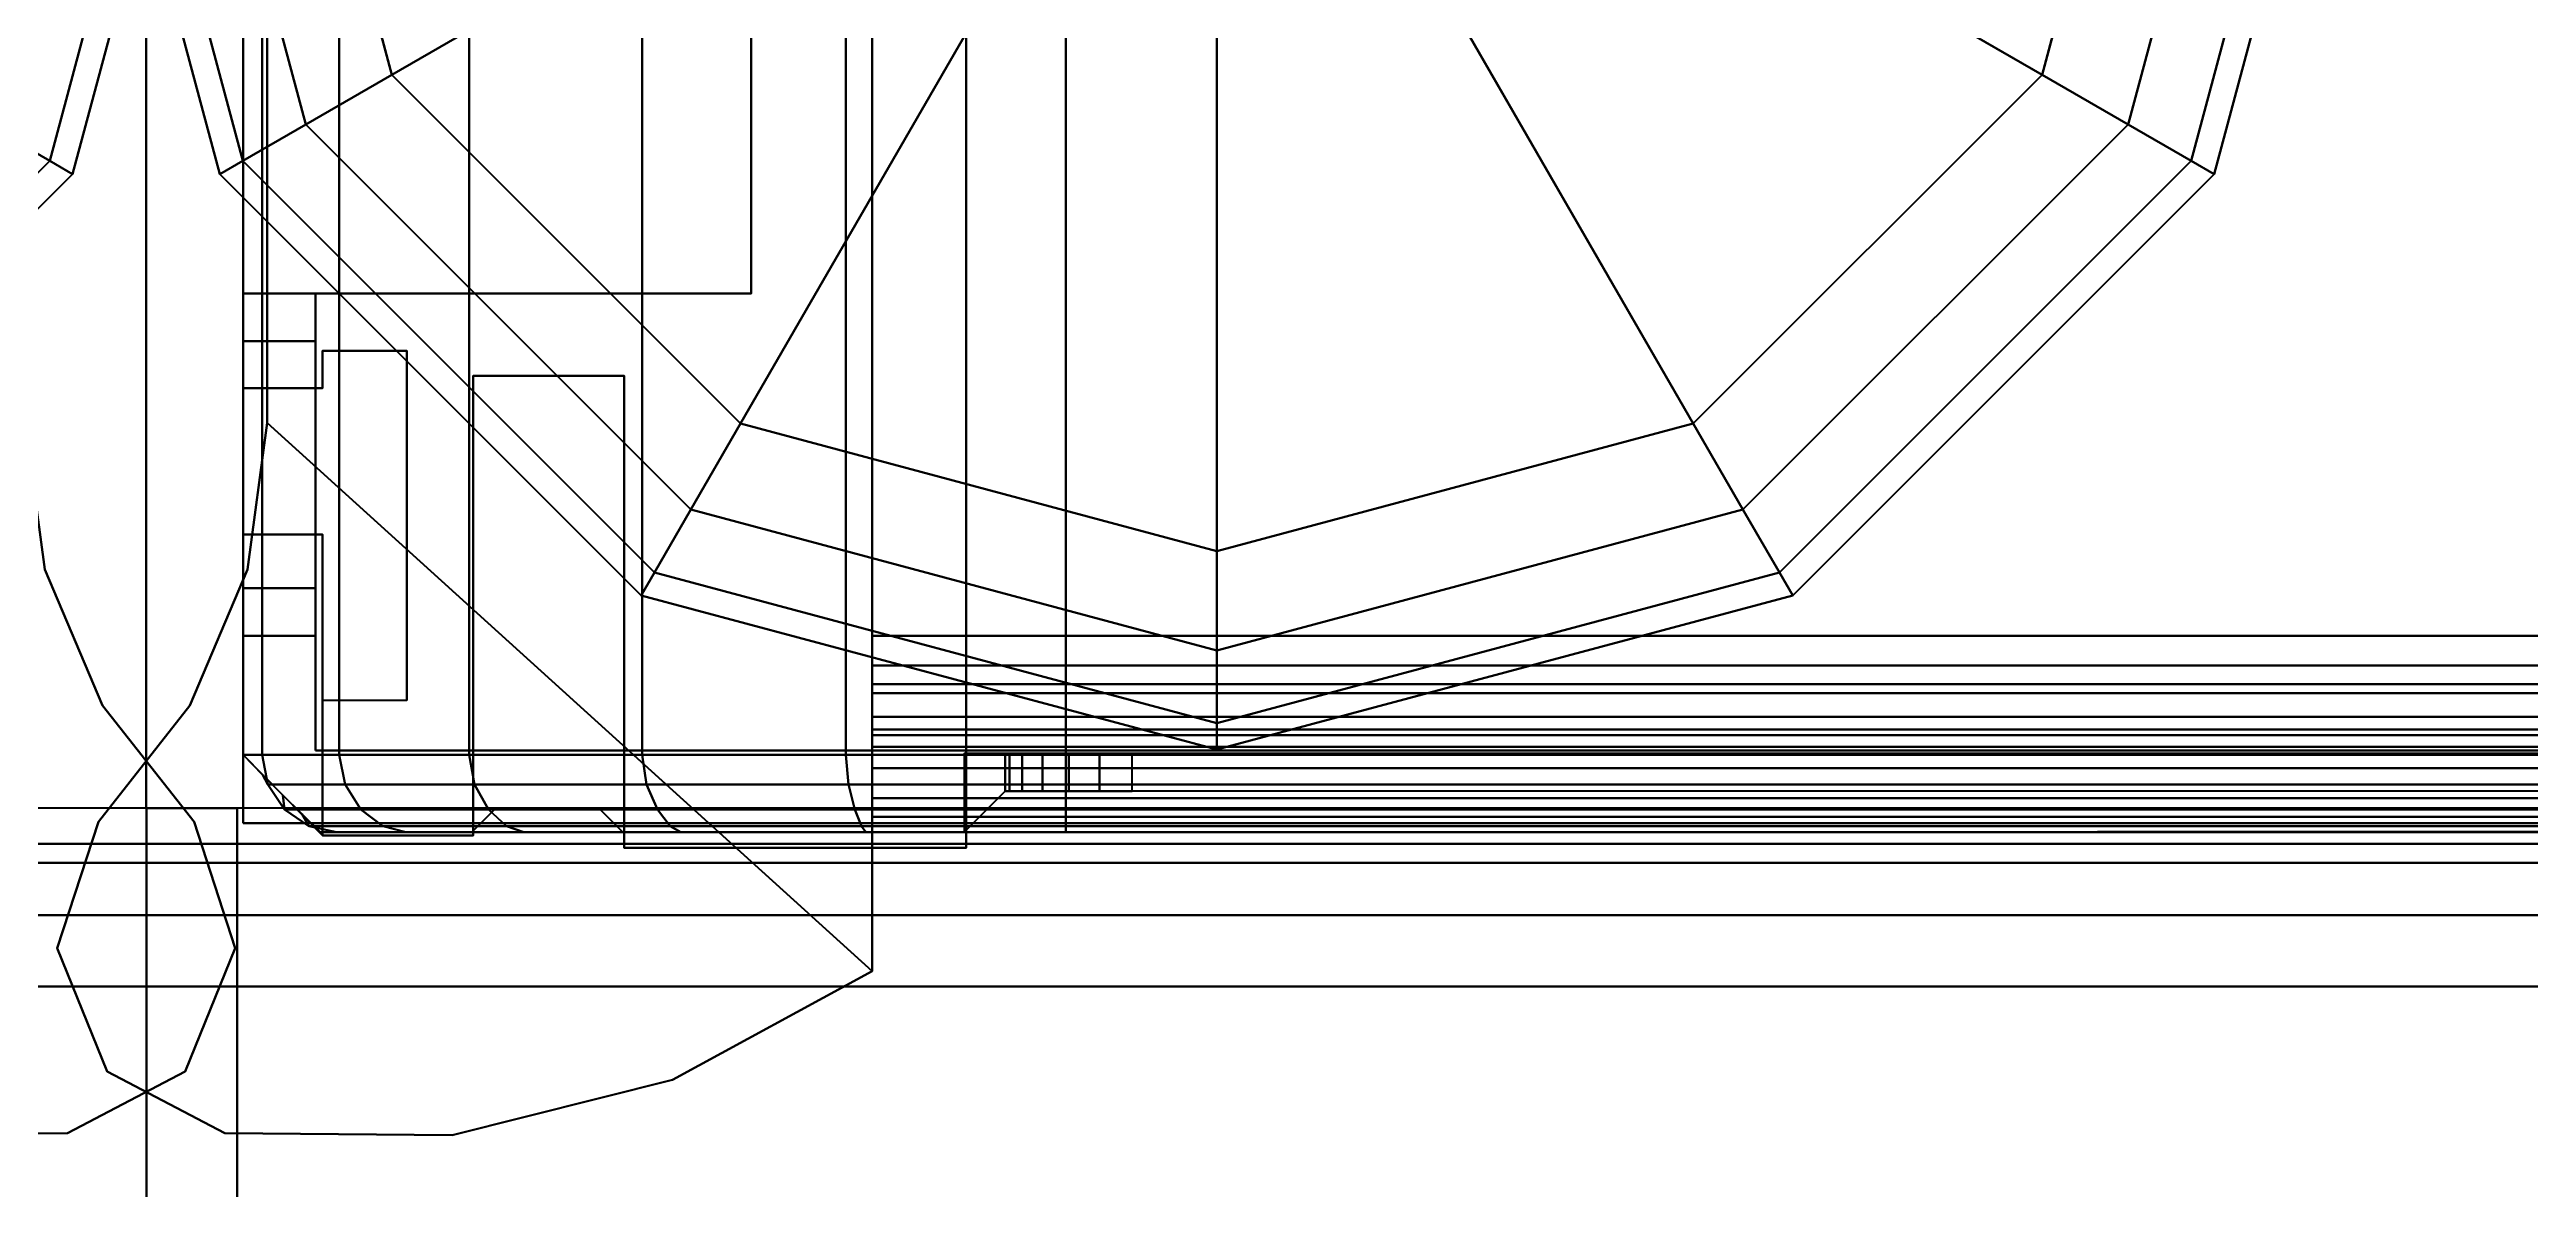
# Model space of a CAD drawing. Extents: x -170 to 1783, y -20 to 1205.
# Drawn here: x 1279.68 to 1281.727, y 355.073 to 356.012 of the extents above; entities that cross this region are included whole.
import ezdxf
from ezdxf.enums import TextEntityAlignment as Align

# ---------------------------------------------------------------- set-up
doc = ezdxf.new("R2010")
doc.units = 0
doc.header["$LTSCALE"] = 96
doc.header["$MEASUREMENT"] = 0
for name, color, linetype in [('A-FURN-3-PANEL-GLIDE', 7, 'Continuous'), ('A-FURN-3-PANEL-RACE', 7, 'Continuous'), ('A-FURN-3-PANEL-SIDE1', 7, 'Continuous'), ('A-FURN-3-PANEL-TOPCAP', 7, 'Continuous'), ('A-FURN-3-PANEL-TRIM', 7, 'Continuous'), ('A-FURN-3-WKSF-BRACKET', 7, 'Continuous'), ('A-FURN-3-WKSF-TOP', 7, 'Continuous'), ('A-FURN-3-WKSF-TRIM', 7, 'Continuous'), ('A-FURN-P-PNLS', 7, 'Continuous'), ('A-FURN-P-WKSF', 7, 'Continuous'), ('A-FURN-P-WKSF-SUPPORT', 7, 'Continuous'), ('MAIN_PANEL', 7, 'Continuous'), ('MAIN_WKSURF', 7, 'Continuous'), ('MAIN_WRKSFC-SUPP', 7, 'Continuous')]:
    doc.layers.add(name, color=color, linetype=linetype)

# ---------------------------------------------------------------- blocks, each defined once
blk = doc.blocks.new('EC-EFN-456')
at = {"layer": 'A-FURN-3-PANEL-GLIDE', "color": 20, "linetype": 'Continuous'}
for points in [[(0.0798, 0.5351, 0.2464), (0.0608, 0.5241, 0.1642), (-0.0668, 1, 0.1642), (-0.0447, 1, 0.2464)], [(0.0608, 0.5241, 0.1642), (0.0798, 0.5351, 0.0821), (-0.0447, 1, 0.0821), (-0.0668, 1, 0.1642)], [(0.1319, 0.5652, 0.3065), (0.0798, 0.5351, 0.2464), (-0.0447, 1, 0.2464), (0.0154, 1, 0.3065)], [(0.0798, 0.5351, 0.0821), (0.1319, 0.5652, 0.022), (0.0154, 1, 0.022), (-0.0447, 1, 0.0821)], [(0.203, 0.6063, 0.3285), (0.1319, 0.5652, 0.3065), (0.0154, 1, 0.3065), (0.0975, 1, 0.3285)], [(0.1319, 0.5652, 0.022), (0.203, 0.6063), (0.0975, 1), (0.0154, 1, 0.022)], [(0.7096, 0.8988, 0.3285), (0.203, 0.6063, 0.3285), (0.0975, 1, 0.3285), (0.6825, 1, 0.3285)], [(1.0875, 1, 0.3285), (1.6725, 1, 0.3285), (1.567, 0.6063, 0.3285), (1.0604, 0.8988, 0.3285)], [(1.6725, 1, 0.3285), (1.7546, 1, 0.3065), (1.6381, 0.5652, 0.3065), (1.567, 0.6063, 0.3285)], [(1.7546, 1, 0.022), (1.6725, 1), (1.567, 0.6063), (1.6381, 0.5652, 0.022)], [(1.7546, 1, 0.3065), (1.8147, 1, 0.2464), (1.6902, 0.5351, 0.2464), (1.6381, 0.5652, 0.3065)], [(1.8147, 1, 0.0821), (1.7546, 1, 0.022), (1.6381, 0.5652, 0.022), (1.6902, 0.5351, 0.0821)], [(1.8147, 1, 0.2464), (1.8367, 1, 0.1642), (1.7092, 0.5241, 0.1642), (1.6902, 0.5351, 0.2464)], [(1.8367, 1, 0.1642), (1.8147, 1, 0.0821), (1.6902, 0.5351, 0.0821), (1.7092, 0.5241, 0.1642)], [(0.7837, 0.8246, 0.3285), (0.4912, 0.318, 0.3285), (0.203, 0.6063, 0.3285), (0.7096, 0.8988, 0.3285)], [(1.0604, 0.8988, 0.3285), (1.567, 0.6063, 0.3285), (1.2787, 0.318, 0.3285), (0.9862, 0.8246, 0.3285)], [(0.885, 0.7975, 0.3285), (0.885, 0.2125, 0.3285), (0.4912, 0.318, 0.3285), (0.7837, 0.8246, 0.3285)], [(0.9862, 0.8246, 0.3285), (1.2787, 0.318, 0.3285), (0.885, 0.2125, 0.3285), (0.885, 0.7975, 0.3285)], [(0.4912, 0.318, 0.3285), (0.4502, 0.2469, 0.3065), (0.1319, 0.5652, 0.3065), (0.203, 0.6063, 0.3285)], [(0.4502, 0.2469, 0.022), (0.4912, 0.318), (0.203, 0.6063), (0.1319, 0.5652, 0.022)], [(1.567, 0.6063, 0.3285), (1.6381, 0.5652, 0.3065), (1.3198, 0.2469, 0.3065), (1.2787, 0.318, 0.3285)], [(1.6381, 0.5652, 0.022), (1.567, 0.6063), (1.2787, 0.318), (1.3198, 0.2469, 0.022)], [(0.4502, 0.2469, 0.3065), (0.4201, 0.1948, 0.2464), (0.0798, 0.5351, 0.2464), (0.1319, 0.5652, 0.3065)], [(0.4201, 0.1948, 0.0821), (0.4502, 0.2469, 0.022), (0.1319, 0.5652, 0.022), (0.0798, 0.5351, 0.0821)], [(1.6381, 0.5652, 0.3065), (1.6902, 0.5351, 0.2464), (1.3499, 0.1948, 0.2464), (1.3198, 0.2469, 0.3065)], [(1.6902, 0.5351, 0.0821), (1.6381, 0.5652, 0.022), (1.3198, 0.2469, 0.022), (1.3499, 0.1948, 0.0821)], [(0.4201, 0.1948, 0.2464), (0.4091, 0.1758, 0.1642), (0.0608, 0.5241, 0.1642), (0.0798, 0.5351, 0.2464)], [(0.4091, 0.1758, 0.1642), (0.4201, 0.1948, 0.0821), (0.0798, 0.5351, 0.0821), (0.0608, 0.5241, 0.1642)], [(1.6902, 0.5351, 0.2464), (1.7092, 0.5241, 0.1642), (1.3609, 0.1758, 0.1642), (1.3499, 0.1948, 0.2464)], [(1.7092, 0.5241, 0.1642), (1.6902, 0.5351, 0.0821), (1.3499, 0.1948, 0.0821), (1.3609, 0.1758, 0.1642)], [(0.885, 0.2125, 0.3285), (0.885, 0.1304, 0.3065), (0.4502, 0.2469, 0.3065), (0.4912, 0.318, 0.3285)], [(0.885, 0.1304, 0.022), (0.885, 0.2125), (0.4912, 0.318), (0.4502, 0.2469, 0.022)], [(1.2787, 0.318, 0.3285), (1.3198, 0.2469, 0.3065), (0.885, 0.1304, 0.3065), (0.885, 0.2125, 0.3285)], [(1.3198, 0.2469, 0.022), (1.2787, 0.318), (0.885, 0.2125), (0.885, 0.1304, 0.022)], [(0.885, 0.1304, 0.3065), (0.885, 0.0703, 0.2464), (0.4201, 0.1948, 0.2464), (0.4502, 0.2469, 0.3065)], [(0.885, 0.0703, 0.0821), (0.885, 0.1304, 0.022), (0.4502, 0.2469, 0.022), (0.4201, 0.1948, 0.0821)], [(1.3198, 0.2469, 0.3065), (1.3499, 0.1948, 0.2464), (0.885, 0.0703, 0.2464), (0.885, 0.1304, 0.3065)], [(1.3499, 0.1948, 0.0821), (1.3198, 0.2469, 0.022), (0.885, 0.1304, 0.022), (0.885, 0.0703, 0.0821)], [(0.885, 0.0703, 0.2464), (0.885, 0.0483, 0.1642), (0.4091, 0.1758, 0.1642), (0.4201, 0.1948, 0.2464)], [(0.885, 0.0483, 0.1642), (0.885, 0.0703, 0.0821), (0.4201, 0.1948, 0.0821), (0.4091, 0.1758, 0.1642)], [(1.3499, 0.1948, 0.2464), (1.3609, 0.1758, 0.1642), (0.885, 0.0483, 0.1642), (0.885, 0.0703, 0.2464)], [(1.3609, 0.1758, 0.1642), (1.3499, 0.1948, 0.0821), (0.885, 0.0703, 0.0821), (0.885, 0.0483, 0.1642)]]:
    blk.add_3dface(points, dxfattribs=at)
at = {"layer": 'A-FURN-3-PANEL-GLIDE', "color": 20, "linetype": 'Continuous', "invisible_edges": 12}
for points in [[(0.885, 1), (0.0975, 1), (0.203, 0.6063)], [(0.885, 1), (0.203, 0.6063), (0.4912, 0.318)], [(0.885, 1), (0.4912, 0.318), (0.885, 0.2125)], [(0.885, 1), (0.885, 0.2125), (1.2787, 0.318)], [(0.885, 1), (1.2787, 0.318), (1.567, 0.6063)], [(0.885, 1), (1.567, 0.6063), (1.6725, 1)]]:
    blk.add_3dface(points, dxfattribs=at)
at = {"layer": 'A-FURN-3-PANEL-RACE', "color": 40, "linetype": 'Continuous'}
for points, invisible_edges in [([(0.5, 0.7375, 0.4563), (2.098, 0.7375, 0.4563), (47.5, 0.4255, 0.4563), (0.5, 0.4255, 0.4563)], 6), ([(0.5, 0.7375, 0.3963), (0.5, 0.4255, 0.3963), (47.5, 0.4255, 0.3963), (2.098, 0.7375, 0.3963)], 6), ([(0.5, 0.4255, 0.3963), (0.08, 0.4255, 0.3963), (0.08, -0.0125, 0.3963), (47.92, -0.0125, 0.3963)], 8), ([(0.08, 0.386, 1.7894), (0.08, 0.1819, 1.4986), (0.08, 0.4255, 0.3963), (0.08, 0.4255, 1.7894)], 2), ([(0.08, 0.4255, 0.3963), (0.14, 0.4255, 0.4563), (0.14, 0.4255, 1.7894), (0.08, 0.4255, 1.7894)], 1), ([(0.08, 0.1819, 1.4986), (0.08, 0.1425, 1.4986), (0.08, -0.0125, 0.3963), (0.08, 0.4255, 0.3963)], 10), ([(0.5, 0.4255, 0.3963), (0.5, 0.4255, 0.4563), (0.14, 0.4255, 0.4563), (0.08, 0.4255, 0.3963)], 4), ([(0.08, 0.4255, 3.245), (0.08, 0.4255, 3.515), (0.08, -0.0125, 3.515), (0.08, 0.1425, 3.1951)], 4), ([(0.14, 0.4255, 3.515), (0.14, 0.0475, 3.515), (0.08, -0.0125, 3.515), (0.08, 0.4255, 3.515)], 2), ([(0.5, 0.4255, 0.4563), (47.86, 0.0475, 0.4563), (0.14, 0.0475, 0.4563), (0.14, 0.4255, 0.4563)], 1), ([(0.14, 0.4255, 1.7894), (0.14, 0.4255, 0.4563), (0.14, 0.1819, 1.4986), (0.14, 0.386, 1.7894)], 2), ([(0.14, 0.4255, 0.4563), (0.14, 0.0475, 0.4563), (0.14, 0.1425, 1.4986), (0.14, 0.1819, 1.4986)], 10), ([(0.14, 0.1425, 3.1951), (0.14, 0.0475, 3.515), (0.14, 0.4255, 3.515), (0.14, 0.4255, 3.245)], 1), ([(47.5, 0.4255, 0.3963), (0.5, 0.4255, 0.3963), (47.92, -0.0125, 0.3963), (47.92, 0.4255, 0.3963)], 3), ([(47.5, 0.4255, 0.4563), (47.86, 0.4255, 0.4563), (47.86, 0.0475, 0.4563), (0.5, 0.4255, 0.4563)], 12), ([(0.08, 0.1425, 3.1951), (0.08, -0.0125, 3.515), (0.08, -0.0125, 0.3963), (0.08, 0.1425, 1.4986)], 5), ([(0.14, 0.0475, 0.4563), (0.14, 0.0475, 3.515), (0.14, 0.1425, 3.1951), (0.14, 0.1425, 1.4986)], 10), ([(0.6, 0.1425, 4.1797), (0.6, 0.1425, 4.2397), (0.6, 0.1024, 4.2344), (0.6, 0.1179, 4.1764)], 4), ([(0.6, 0.1179, 4.1764), (0.6, 0.1024, 4.2344), (0.6, 0.065, 4.2189), (0.6, 0.095, 4.1669)], 5), ([(0.6, 0.095, 4.1669), (0.6, 0.065, 4.2189), (0.6, 0.0329, 4.1943), (0.6, 0.0753, 4.1519)], 5), ([(0.6, 0.0753, 4.1519), (0.6, 0.0329, 4.1943), (0.6, 0.0082, 4.1622), (0.6, 0.0602, 4.1322)], 5), ([(0.14, 0.0475, 3.515), (0.6, 0.0475, 3.515), (0.6, -0.0125, 3.515), (0.08, -0.0125, 3.515)], 8), ([(0.14, 0.0475, 0.4563), (47.86, 0.0475, 0.4563), (47.86, 0.0475, 3.515), (0.14, 0.0475, 3.515)], 4), ([(0.6, 0.0602, 4.1322), (0.6, 0.0082, 4.1622), (0.6, -0.0072, 4.1248), (0.6, 0.0507, 4.1093)], 5), ([(0.6, 0.0507, 4.1093), (0.6, -0.0072, 4.1248), (0.6, -0.0125, 4.0847), (0.6, 0.0475, 4.0847)], 5), ([(0.6, 0.0475, 3.515), (47.4, 0.0475, 3.515), (47.4, 0.0475, 4.0847), (0.6, 0.0475, 4.0847)], 1), ([(0.6, 0.0475, 3.515), (0.6, 0.0475, 4.0847), (0.6, -0.0125, 4.0847), (0.6, -0.0125, 3.515)], 2), ([(47.92, -0.0125, 3.515), (47.92, -0.0125, 0.3963), (0.08, -0.0125, 0.3963), (0.08, -0.0125, 3.515)], 8), ([(47.4, -0.0125, 4.0847), (47.4, -0.0125, 3.515), (0.6, -0.0125, 3.515), (0.6, -0.0125, 4.0847)], 2)]:
    blk.add_3dface(points, dxfattribs=dict(at, invisible_edges=invisible_edges))
for points in [[(0.5, 0.7375, 0.3963), (0.5, 0.7375, 0.4563), (0.5, 0.4255, 0.4563), (0.5, 0.4255, 0.3963)], [(0.08, 0.4255, 1.7894), (0.14, 0.4255, 1.7894), (0.14, 0.386, 1.7894), (0.08, 0.386, 1.7894)], [(0.14, 0.4255, 3.245), (0.14, 0.4255, 3.515), (0.08, 0.4255, 3.515), (0.08, 0.4255, 3.245)], [(0.14, 0.1425, 3.1951), (0.14, 0.4255, 3.245), (0.08, 0.4255, 3.245), (0.08, 0.1425, 3.1951)], [(0.08, 0.386, 1.7894), (0.14, 0.386, 1.7894), (0.14, 0.1819, 1.4986), (0.08, 0.1819, 1.4986)], [(0.08, 0.1819, 1.4986), (0.14, 0.1819, 1.4986), (0.14, 0.1425, 1.4986), (0.08, 0.1425, 1.4986)], [(0.14, 0.1425, 1.4986), (0.14, 0.1425, 3.1951), (0.08, 0.1425, 3.1951), (0.08, 0.1425, 1.4986)], [(47.4, 0.1425, 4.1797), (47.4, 0.1425, 4.2397), (0.6, 0.1425, 4.2397), (0.6, 0.1425, 4.1797)], [(47.4, 0.1425, 4.2397), (47.4, 0.1024, 4.2344), (0.6, 0.1024, 4.2344), (0.6, 0.1425, 4.2397)], [(0.6, 0.1425, 4.1797), (0.6, 0.1179, 4.1764), (47.4, 0.1179, 4.1764), (47.4, 0.1425, 4.1797)], [(0.6, 0.1179, 4.1764), (0.6, 0.095, 4.1669), (47.4, 0.095, 4.1669), (47.4, 0.1179, 4.1764)], [(47.4, 0.1024, 4.2344), (47.4, 0.065, 4.2189), (0.6, 0.065, 4.2189), (0.6, 0.1024, 4.2344)], [(0.6, 0.095, 4.1669), (0.6, 0.0753, 4.1519), (47.4, 0.0753, 4.1519), (47.4, 0.095, 4.1669)], [(0.6, 0.0753, 4.1519), (0.6, 0.0602, 4.1322), (47.4, 0.0602, 4.1322), (47.4, 0.0753, 4.1519)], [(47.4, 0.065, 4.2189), (47.4, 0.0329, 4.1943), (0.6, 0.0329, 4.1943), (0.6, 0.065, 4.2189)], [(0.6, 0.0602, 4.1322), (0.6, 0.0507, 4.1093), (47.4, 0.0507, 4.1093), (47.4, 0.0602, 4.1322)], [(0.6, 0.0507, 4.1093), (0.6, 0.0475, 4.0847), (47.4, 0.0475, 4.0847), (47.4, 0.0507, 4.1093)], [(47.4, 0.0329, 4.1943), (47.4, 0.0082, 4.1622), (0.6, 0.0082, 4.1622), (0.6, 0.0329, 4.1943)], [(47.4, 0.0082, 4.1622), (47.4, -0.0072, 4.1248), (0.6, -0.0072, 4.1248), (0.6, 0.0082, 4.1622)], [(47.4, -0.0072, 4.1248), (47.4, -0.0125, 4.0847), (0.6, -0.0125, 4.0847), (0.6, -0.0072, 4.1248)]]:
    blk.add_3dface(points, dxfattribs=at)
at = {"layer": 'A-FURN-3-PANEL-SIDE1', "color": 7, "linetype": 'Continuous'}
for points in [[(47.3224, 1.955, 55.7401), (47.3228, 0.045, 55.7401), (0.6776, 0.045, 55.7401), (0.6776, 1.955, 55.7401)], [(0.6776, 0.045, 4.2397), (0.6776, 1.955, 4.2397), (0.6776, 1.955, 55.7401), (0.6776, 0.045, 55.7401)], [(47.3224, 0.045, 4.2397), (47.3224, 1.955, 4.2397), (0.6776, 1.955, 4.2397), (0.6776, 0.045, 4.2397)], [(47.3228, 0.045, 55.7401), (47.3224, 0.045, 4.2397), (0.6776, 0.045, 4.2397), (0.6776, 0.045, 55.7401)]]:
    blk.add_3dface(points, dxfattribs=at)
at = {"layer": 'A-FURN-3-PANEL-TOPCAP', "color": 60, "linetype": 'Continuous'}
for points, invisible_edges in [([(0.1285, -0.0047, 55.635), (0.144, -0.02, 55.635), (0.144, 2.02, 55.635), (0.1285, 2.0047, 55.635)], 10), ([(0.144, -0.02, 55.635), (0.269, -0.02, 55.635), (0.269, 2.02, 55.635), (0.144, 2.02, 55.635)], 10), ([(0.289, 2, 55.635), (0.269, 2.02, 55.635), (0.269, -0.02, 55.635), (0.289, 0, 55.635)], 10), ([(0.394, 2.02, 55.635), (0.3741, 2, 55.635), (0.3741, 0, 55.635), (0.394, -0.02, 55.635)], 10), ([(0.676, 2.02, 55.635), (0.394, 2.02, 55.635), (0.394, -0.02, 55.635), (0.676, -0.02, 55.635)], 10), ([(0.0965, 0.0273, 55.635), (0.1129, 0.0106, 55.635), (0.1129, 1.9894, 55.635), (0.0965, 1.9727, 55.635)], 10), ([(0.1285, 2.0047, 55.635), (0.1129, 1.9894, 55.635), (0.1129, 0.0106, 55.635), (0.1285, -0.0047, 55.635)], 10), ([(0.289, 0, 55.635), (0.3741, 0, 55.635), (0.3741, 2, 55.635), (0.289, 2, 55.635)], 10), ([(0.0965, 1.9727, 55.635), (0.08, 1.956, 55.635), (0.08, 0.044, 55.635), (0.0965, 0.0273, 55.635)], 8), ([(0.815, 0.045, 55.7401), (0.815, -0.02, 55.7741), (47.185, 0.014, 55.7401), (47.185, 0.045, 55.7401)], 1), ([(0.676, -0.02, 55.635), (0.6807, -0.02, 55.671), (0.7136, 0.014, 55.6622), (0.71, 0.014, 55.635)], 2), ([(0.6807, -0.02, 55.671), (0.6946, -0.02, 55.7045), (0.724, 0.014, 55.6875), (0.7136, 0.014, 55.6622)], 10), ([(0.6946, -0.02, 55.7045), (0.7167, -0.02, 55.7333), (0.7407, 0.014, 55.7093), (0.724, 0.014, 55.6875)], 10), ([(0.7167, -0.02, 55.7333), (0.7455, -0.02, 55.7554), (0.7625, 0.014, 55.726), (0.7407, 0.014, 55.7093)], 10), ([(0.7455, -0.02, 55.7554), (0.779, -0.02, 55.7693), (0.7878, 0.014, 55.7365), (0.7625, 0.014, 55.726)], 10), ([(0.779, -0.02, 55.7693), (0.815, -0.02, 55.7741), (0.815, 0.014, 55.7401), (0.7878, 0.014, 55.7365)], 10), ([(47.185, -0.02, 55.7741), (47.185, 0.014, 55.7401), (0.815, 0.014, 55.7401), (0.815, -0.02, 55.7741)], 5), ([(0.144, -0.02, 55.635), (0.1575, -0.02, 55.8011), (0.2783, -0.02, 55.7687), (0.269, -0.02, 55.635)], 2), ([(0.1575, -0.02, 55.8011), (0.2149, -0.02, 55.9575), (0.3232, -0.02, 55.8949), (0.2783, -0.02, 55.7687)], 10), ([(0.2149, -0.02, 55.9575), (0.3121, -0.02, 56.0929), (0.4005, -0.02, 56.0044), (0.3232, -0.02, 55.8949)], 10), ([(0.269, -0.02, 55.635), (0.2783, -0.02, 55.7687), (0.2976, 0, 55.7635), (0.289, 0, 55.635)], 2), ([(0.2783, -0.02, 55.7687), (0.3232, -0.02, 55.8949), (0.3405, 0, 55.8849), (0.2976, 0, 55.7635)], 10), ([(0.289, 0, 55.635), (0.2976, 0, 55.7635), (0.3798, 0, 55.7415), (0.3741, 0, 55.635)], 2), ([(0.2976, 0, 55.7635), (0.3405, 0, 55.8849), (0.4142, 0, 55.8424), (0.3798, 0, 55.7415)], 10), ([(0.3121, -0.02, 56.0929), (0.4419, -0.02, 56.1974), (0.5044, -0.02, 56.0891), (0.4005, -0.02, 56.0044)], 10), ([(0.3232, -0.02, 55.8949), (0.4005, -0.02, 56.0044), (0.4146, 0, 55.9903), (0.3405, 0, 55.8849)], 10), ([(0.3405, 0, 55.8849), (0.4146, 0, 55.9903), (0.4748, 0, 55.9301), (0.4142, 0, 55.8424)], 10), ([(0.3741, 0, 55.635), (0.3798, 0, 55.7415), (0.399, -0.02, 55.7363), (0.394, -0.02, 55.635)], 2), ([(0.3798, 0, 55.7415), (0.4142, 0, 55.8424), (0.4315, -0.02, 55.8323), (0.399, -0.02, 55.7363)], 10), ([(0.6807, -0.02, 55.671), (0.676, -0.02, 55.635), (0.394, -0.02, 55.635), (0.399, -0.02, 55.7363)], 8), ([(0.6946, -0.02, 55.7045), (0.6807, -0.02, 55.671), (0.399, -0.02, 55.7363), (0.4315, -0.02, 55.8323)], 10), ([(0.4005, -0.02, 56.0044), (0.5044, -0.02, 56.0891), (0.5144, 0, 56.0717), (0.4146, 0, 55.9903)], 10), ([(0.4142, 0, 55.8424), (0.4748, 0, 55.9301), (0.4889, -0.02, 55.9159), (0.4315, -0.02, 55.8323)], 10), ([(0.4146, 0, 55.9903), (0.5144, 0, 56.0717), (0.5569, 0, 55.9981), (0.4748, 0, 55.9301)], 10), ([(0.4315, -0.02, 55.8323), (0.4889, -0.02, 55.9159), (0.7167, -0.02, 55.7333), (0.6946, -0.02, 55.7045)], 10), ([(0.4419, -0.02, 56.1974), (0.5949, -0.02, 56.2633), (0.6273, -0.02, 56.1426), (0.5044, -0.02, 56.0891)], 10), ([(0.4748, 0, 55.9301), (0.5569, 0, 55.9981), (0.5669, -0.02, 55.9807), (0.4889, -0.02, 55.9159)], 10), ([(0.7455, -0.02, 55.7554), (0.7167, -0.02, 55.7333), (0.4889, -0.02, 55.9159), (0.5669, -0.02, 55.9807)], 10), ([(0.5044, -0.02, 56.0891), (0.6273, -0.02, 56.1426), (0.6324, 0, 56.1232), (0.5144, 0, 56.0717)], 10), ([(0.5144, 0, 56.0717), (0.6324, 0, 56.1232), (0.6544, 0, 56.0411), (0.5569, 0, 55.9981)], 10), ([(0.5569, 0, 55.9981), (0.6544, 0, 56.0411), (0.6596, -0.02, 56.0218), (0.5669, -0.02, 55.9807)], 10), ([(0.5669, -0.02, 55.9807), (0.6596, -0.02, 56.0218), (0.779, -0.02, 55.7693), (0.7455, -0.02, 55.7554)], 10), ([(0.5949, -0.02, 56.2633), (0.76, -0.02, 56.286), (0.76, -0.02, 56.161), (0.6273, -0.02, 56.1426)], 10), ([(0.6273, -0.02, 56.1426), (0.76, -0.02, 56.161), (0.76, 0, 56.141), (0.6324, 0, 56.1232)], 10), ([(0.6324, 0, 56.1232), (0.76, 0, 56.141), (0.76, 0, 56.056), (0.6544, 0, 56.0411)], 10), ([(0.6544, 0, 56.0411), (0.76, 0, 56.056), (0.76, -0.02, 56.036), (0.6596, -0.02, 56.0218)], 10), ([(0.815, -0.02, 55.7741), (0.779, -0.02, 55.7693), (0.6596, -0.02, 56.0218), (0.76, -0.02, 56.036)], 10), ([(0.76, -0.02, 56.161), (47.24, -0.02, 56.161), (47.24, 0, 56.141), (0.76, 0, 56.141)], 10), ([(47.24, 0, 56.056), (0.76, 0, 56.056), (0.76, 0, 56.141), (47.24, 0, 56.141)], 10), ([(0.76, 0, 56.056), (47.24, 0, 56.056), (47.24, -0.02, 56.036), (0.76, -0.02, 56.036)], 10), ([(0.76, -0.02, 56.161), (0.76, -0.02, 56.286), (47.24, -0.02, 56.286), (47.24, -0.02, 56.161)], 5), ([(47.185, -0.02, 55.7741), (0.815, -0.02, 55.7741), (0.76, -0.02, 56.036), (47.24, -0.02, 56.036)], 10)]:
    blk.add_3dface(points, dxfattribs=dict(at, invisible_edges=invisible_edges))
for points in [[(0.0957, 0.044, 55.8177), (0.08, 0.044, 55.635), (0.08, 1.956, 55.635), (0.0957, 1.956, 55.8177)], [(0.1595, 0.044, 55.9895), (0.0957, 0.044, 55.8177), (0.0957, 1.956, 55.8177), (0.1595, 1.956, 55.9895)], [(0.2668, 0.044, 56.1382), (0.1595, 0.044, 55.9895), (0.1595, 1.956, 55.9895), (0.2668, 1.956, 56.1382)], [(0.4099, 0.044, 56.2528), (0.2668, 0.044, 56.1382), (0.2668, 1.956, 56.1382), (0.4099, 1.956, 56.2528)], [(0.5783, 0.044, 56.3252), (0.4099, 0.044, 56.2528), (0.4099, 1.956, 56.2528), (0.5783, 1.956, 56.3252)], [(0.76, 0.044, 56.35), (0.5783, 0.044, 56.3252), (0.5783, 1.956, 56.3252), (0.76, 1.956, 56.35)], [(0.76, 0.044, 56.35), (0.76, 1.956, 56.35), (47.24, 1.956, 56.35), (47.24, 0.044, 56.35)], [(0.0965, 0.0273, 55.635), (0.08, 0.044, 55.635), (0.0957, 0.044, 55.8177), (0.1006, 0.0195, 55.8155)], [(0.1006, 0.0195, 55.8155), (0.0957, 0.044, 55.8177), (0.1595, 0.044, 55.9895), (0.1644, 0.0195, 55.9859)], [(0.1644, 0.0195, 55.9859), (0.1595, 0.044, 55.9895), (0.2668, 0.044, 56.1382), (0.2713, 0.0195, 56.1337)], [(0.2713, 0.0195, 56.1337), (0.2668, 0.044, 56.1382), (0.4099, 0.044, 56.2528), (0.4136, 0.0195, 56.248)], [(0.4136, 0.0195, 56.248), (0.4099, 0.044, 56.2528), (0.5783, 0.044, 56.3252), (0.5806, 0.0195, 56.3203)], [(0.5806, 0.0195, 56.3203), (0.5783, 0.044, 56.3252), (0.76, 0.044, 56.35), (0.76, 0.0195, 56.3451)], [(0.71, 0.045, 55.635), (0.676, 0.045, 55.635), (0.676, -0.02, 55.635), (0.71, 0.014, 55.635)], [(0.7136, 0.045, 55.6622), (0.71, 0.045, 55.635), (0.71, 0.014, 55.635), (0.7136, 0.014, 55.6622)], [(0.724, 0.045, 55.6875), (0.7136, 0.045, 55.6622), (0.7136, 0.014, 55.6622), (0.724, 0.014, 55.6875)], [(0.7407, 0.045, 55.7093), (0.724, 0.045, 55.6875), (0.724, 0.014, 55.6875), (0.7407, 0.014, 55.7093)], [(0.7625, 0.045, 55.726), (0.7407, 0.045, 55.7093), (0.7407, 0.014, 55.7093), (0.7625, 0.014, 55.726)], [(0.76, 0.0195, 56.3451), (0.76, 0.044, 56.35), (47.24, 0.044, 56.35), (47.24, 0.0195, 56.3451)], [(0.7878, 0.045, 55.7365), (0.7625, 0.045, 55.726), (0.7625, 0.014, 55.726), (0.7878, 0.014, 55.7365)], [(0.815, 0.045, 55.7401), (0.7878, 0.045, 55.7365), (0.7878, 0.014, 55.7365), (0.815, 0.014, 55.7401)], [(0.1129, 0.0106, 55.635), (0.0965, 0.0273, 55.635), (0.1006, 0.0195, 55.8155), (0.1143, -0.0013, 55.8104)], [(0.1143, -0.0013, 55.8104), (0.1006, 0.0195, 55.8155), (0.1644, 0.0195, 55.9859), (0.1774, -0.0013, 55.977)], [(0.1285, -0.0047, 55.635), (0.1129, 0.0106, 55.635), (0.1143, -0.0013, 55.8104), (0.1344, -0.0151, 55.8048)], [(0.1774, -0.0013, 55.977), (0.1644, 0.0195, 55.9859), (0.2713, 0.0195, 56.1337), (0.2828, -0.0013, 56.1222)], [(0.2828, -0.0013, 56.1222), (0.2713, 0.0195, 56.1337), (0.4136, 0.0195, 56.248), (0.4225, -0.0013, 56.2349)], [(0.4225, -0.0013, 56.2349), (0.4136, 0.0195, 56.248), (0.5806, 0.0195, 56.3203), (0.5856, -0.0013, 56.3065)], [(0.5856, -0.0013, 56.3065), (0.5806, 0.0195, 56.3203), (0.76, 0.0195, 56.3451), (0.76, -0.0013, 56.3313)], [(0.76, -0.0013, 56.3313), (0.76, 0.0195, 56.3451), (47.24, 0.0195, 56.3451), (47.24, -0.0013, 56.3313)], [(0.1344, -0.0151, 55.8048), (0.1143, -0.0013, 55.8104), (0.1774, -0.0013, 55.977), (0.1955, -0.0151, 55.9663)], [(0.144, -0.02, 55.635), (0.1285, -0.0047, 55.635), (0.1344, -0.0151, 55.8048), (0.1575, -0.02, 55.8011)], [(0.1575, -0.02, 55.8011), (0.1344, -0.0151, 55.8048), (0.1955, -0.0151, 55.9663), (0.2149, -0.02, 55.9575)], [(0.1955, -0.0151, 55.9663), (0.1774, -0.0013, 55.977), (0.2828, -0.0013, 56.1222), (0.2978, -0.0151, 56.1072)], [(0.2149, -0.02, 55.9575), (0.1955, -0.0151, 55.9663), (0.2978, -0.0151, 56.1072), (0.3121, -0.02, 56.0929)], [(0.2978, -0.0151, 56.1072), (0.2828, -0.0013, 56.1222), (0.4225, -0.0013, 56.2349), (0.4331, -0.0151, 56.2168)], [(0.3121, -0.02, 56.0929), (0.2978, -0.0151, 56.1072), (0.4331, -0.0151, 56.2168), (0.4419, -0.02, 56.1974)], [(0.4331, -0.0151, 56.2168), (0.4225, -0.0013, 56.2349), (0.5856, -0.0013, 56.3065), (0.5913, -0.0151, 56.2864)], [(0.4419, -0.02, 56.1974), (0.4331, -0.0151, 56.2168), (0.5913, -0.0151, 56.2864), (0.5949, -0.02, 56.2633)], [(0.5913, -0.0151, 56.2864), (0.5856, -0.0013, 56.3065), (0.76, -0.0013, 56.3313), (0.76, -0.0151, 56.3105)], [(0.5949, -0.02, 56.2633), (0.5913, -0.0151, 56.2864), (0.76, -0.0151, 56.3105), (0.76, -0.02, 56.286)], [(0.76, -0.0151, 56.3105), (0.76, -0.0013, 56.3313), (47.24, -0.0013, 56.3313), (47.24, -0.0151, 56.3105)], [(0.76, -0.02, 56.286), (0.76, -0.0151, 56.3105), (47.24, -0.0151, 56.3105), (47.24, -0.02, 56.286)]]:
    blk.add_3dface(points, dxfattribs=at)
at = {"layer": 'A-FURN-3-PANEL-TRIM', "color": 60, "linetype": 'Continuous'}
for points, invisible_edges in [([(0.395, 2.0328, 55.635), (0.6776, 2.0328, 55.635), (0.6776, -0.0328, 55.635), (0.395, -0.0328, 55.635)], 8), ([(0.6, -0.1348, 3.5747), (0.6, 1.6815, 3.5747), (0.1, 1.6815, 3.5747), (0.1, 0.3185, 3.5747)], 10), ([(0.6, -0.1348, 4.2397), (0.1, 0.3185, 4.2397), (0.1, 1.6815, 4.2397), (0.6, 1.6815, 4.2397)], 5), ([(0.1457, 0.3473, 55.635), (0.0802, 0.3473, 55.635), (0.0802, 1.6527, 55.635), (0.1457, 1.6527, 55.635)], 8), ([(0.2701, 1.6426, 55.635), (0.395, 1.6426, 55.635), (0.395, 0.3574, 55.635), (0.2701, 0.3574, 55.635)], 10), ([(0.1457, 1.6218, 55.635), (0.2155, 1.6218, 55.635), (0.2155, 0.3782, 55.635), (0.1457, 0.3782, 55.635)], 10), ([(0.0361, 0.0847, 3.5747), (0.6, -0.1348, 3.5747), (0.1, 0.3185, 3.5747), (0.0837, 0.1973, 3.5747)], 3), ([(0.0361, 0.0847, 4.2397), (0.0837, 0.1973, 4.2397), (0.1, 0.3185, 4.2397), (0.6, -0.1348, 4.2397)], 12), ([(0.0361, 0.0847, 3.8013), (0.0837, 0.1973, 3.8013), (0.1, 0.3185, 3.8013), (0.6, -0.1348, 3.8013)], 12), ([(0.0361, 0.0847, 4.013), (0.6, -0.1348, 4.013), (0.1, 0.3185, 4.013), (0.0837, 0.1973, 4.013)], 3), ([(-0.0735, -0.1159, 3.5747), (0.6, -0.1348, 3.5747), (0.0361, 0.0847, 3.5747), (-0.0395, -0.0114, 3.5747)], 3), ([(-0.0735, -0.1159, 4.2397), (-0.0395, -0.0114, 4.2397), (0.0361, 0.0847, 4.2397), (0.6, -0.1348, 4.2397)], 12), ([(-0.0735, -0.1159, 3.8013), (-0.0395, -0.0114, 3.8013), (0.0361, 0.0847, 3.8013), (0.6, -0.1348, 3.8013)], 12), ([(-0.0735, -0.1159, 4.013), (0.6, -0.1348, 4.013), (0.0361, 0.0847, 4.013), (-0.0395, -0.0114, 4.013)], 3), ([(0.2155, 0.0891, 4.2397), (0.2155, 0.0891, 55.635), (0.1457, 0.0891, 55.635), (0.1457, 0.0891, 4.2397)], 2), ([(0.1457, -0.0228, 55.635), (0.1457, 0.0891, 55.635), (0.2155, 0.0891, 55.635), (0.2701, -0.0228, 55.635)], 6), ([(0.065, -0.269, 3.5747), (0.6, -0.1348, 3.5747), (-0.0735, -0.1159, 3.5747), (-0.0322, -0.2178, 3.5747)], 3), ([(0.065, -0.269, 4.2397), (-0.0322, -0.2178, 4.2397), (-0.0735, -0.1159, 4.2397), (0.6, -0.1348, 4.2397)], 12), ([(0.065, -0.269, 3.8013), (-0.0322, -0.2178, 3.8013), (-0.0735, -0.1159, 3.8013), (0.6, -0.1348, 3.8013)], 12), ([(0.065, -0.269, 4.013), (0.6, -0.1348, 4.013), (-0.0735, -0.1159, 4.013), (-0.0322, -0.2178, 4.013)], 3), ([(0.4351, -0.2249, 3.5747), (0.6, -0.1348, 3.5747), (0.065, -0.269, 3.5747), (0.2529, -0.2706, 3.5747)], 2), ([(0.4351, -0.2249, 4.2397), (0.2529, -0.2706, 4.2397), (0.065, -0.269, 4.2397), (0.6, -0.1348, 4.2397)], 4), ([(0.4351, -0.2249, 3.8013), (0.2529, -0.2706, 3.8013), (0.065, -0.269, 3.8013), (0.6, -0.1348, 3.8013)], 4), ([(0.4351, -0.2249, 4.013), (0.6, -0.1348, 4.013), (0.065, -0.269, 4.013), (0.2529, -0.2706, 4.013)], 2)]:
    blk.add_3dface(points, dxfattribs=dict(at, invisible_edges=invisible_edges))
for points in [[(0.1, 0.3185, 4.2397), (0.1, 0.3185, 3.5747), (0.1, 1.6815, 3.5747), (0.1, 1.6815, 4.2397)], [(0.6, 1.6815, 3.5747), (0.6, -0.1348, 3.5747), (0.6, -0.1348, 4.2397), (0.6, 1.6815, 4.2397)], [(0.0802, 0.3473, 55.635), (0.0802, 0.3473, 4.2397), (0.0802, 1.6527, 4.2397), (0.0802, 1.6527, 55.635)], [(0.1457, 0.3473, 55.635), (0.1457, 0.3782, 55.635), (0.1457, 0.3782, 4.2397), (0.1457, 0.3473, 4.2397)], [(0.1457, 0.3782, 4.2397), (0.1457, 0.3782, 55.635), (0.2155, 0.3782, 55.635), (0.2155, 0.3782, 4.2397)], [(0.2155, 0.3782, 55.635), (0.2155, 0.0891, 55.635), (0.2155, 0.0891, 4.2397), (0.2155, 0.3782, 4.2397)], [(0.2701, 0.3574, 4.2397), (0.2701, 0.3574, 55.635), (0.395, 0.3574, 55.635), (0.395, 0.3574, 4.2397)], [(0.2701, -0.0228, 55.635), (0.2701, 0.3574, 55.635), (0.2701, 0.3574, 4.2397), (0.2701, -0.0228, 4.2397)], [(0.395, 0.3574, 55.635), (0.395, -0.0328, 55.635), (0.395, -0.0328, 4.2397), (0.395, 0.3574, 4.2397)], [(0.0802, 0.3473, 4.2397), (0.0802, 0.3473, 55.635), (0.1457, 0.3473, 55.635), (0.1457, 0.3473, 4.2397)], [(0.0837, 0.1973, 4.013), (0.1, 0.3185, 4.013), (0.1, 0.3185, 4.2397), (0.0837, 0.1973, 4.2397)], [(0.0837, 0.1973, 3.5747), (0.1, 0.3185, 3.5747), (0.1, 0.3185, 3.8013), (0.0837, 0.1973, 3.8013)], [(0.6, -0.1348, 3.8013), (0.1, 0.3185, 3.8013), (0.1, 0.3185, 4.013), (0.6, -0.1348, 4.013)], [(0.0802, 0.2263, 55.635), (0.0802, 0.044, 55.635), (0.0802, 0.044, 4.2397), (0.0802, 0.2263, 4.2397)], [(0.1457, 0.2263, 4.2397), (0.1457, 0.2263, 55.635), (0.0802, 0.2263, 55.635), (0.0802, 0.2263, 4.2397)], [(0.0802, 0.044, 55.635), (0.0802, 0.2263, 55.635), (0.1457, 0.2263, 55.635), (0.1457, -0.0228, 55.635)], [(0.1457, 0.0891, 55.635), (0.1457, 0.2263, 55.635), (0.1457, 0.2263, 4.2397), (0.1457, 0.0891, 4.2397)], [(0.0361, 0.0847, 4.013), (0.0837, 0.1973, 4.013), (0.0837, 0.1973, 4.2397), (0.0361, 0.0847, 4.2397)], [(0.0361, 0.0847, 3.5747), (0.0837, 0.1973, 3.5747), (0.0837, 0.1973, 3.8013), (0.0361, 0.0847, 3.8013)], [(-0.0395, -0.0114, 4.013), (0.0361, 0.0847, 4.013), (0.0361, 0.0847, 4.2397), (-0.0395, -0.0114, 4.2397)], [(-0.0395, -0.0114, 3.5747), (0.0361, 0.0847, 3.5747), (0.0361, 0.0847, 3.8013), (-0.0395, -0.0114, 3.8013)], [(0.0802, 0.044, 4.2397), (0.0802, 0.044, 55.635), (0.1457, -0.0228, 55.635), (0.1457, -0.0228, 4.2397)], [(0.6776, 0.045, 4.2397), (0.6776, -0.0328, 4.2397), (0.6776, -0.0328, 55.635), (0.6776, 0.045, 55.635)], [(-0.0735, -0.1159, 4.013), (-0.0395, -0.0114, 4.013), (-0.0395, -0.0114, 4.2397), (-0.0735, -0.1159, 4.2397)], [(-0.0735, -0.1159, 3.5747), (-0.0395, -0.0114, 3.5747), (-0.0395, -0.0114, 3.8013), (-0.0735, -0.1159, 3.8013)], [(0.1457, -0.0228, 4.2397), (0.1457, -0.0228, 55.635), (0.2701, -0.0228, 55.635), (0.2701, -0.0228, 4.2397)], [(0.395, -0.0328, 4.2397), (0.395, -0.0328, 55.635), (0.6776, -0.0328, 55.635), (0.6776, -0.0328, 4.2397)], [(-0.0322, -0.2178, 4.013), (-0.0735, -0.1159, 4.013), (-0.0735, -0.1159, 4.2397), (-0.0322, -0.2178, 4.2397)], [(-0.0322, -0.2178, 3.5747), (-0.0735, -0.1159, 3.5747), (-0.0735, -0.1159, 3.8013), (-0.0322, -0.2178, 3.8013)], [(0.6, -0.1348, 4.013), (0.4351, -0.2249, 4.013), (0.4351, -0.2249, 4.2397), (0.6, -0.1348, 4.2397)], [(0.6, -0.1348, 3.5747), (0.4351, -0.2249, 3.5747), (0.4351, -0.2249, 3.8013), (0.6, -0.1348, 3.8013)], [(0.065, -0.269, 4.013), (-0.0322, -0.2178, 4.013), (-0.0322, -0.2178, 4.2397), (0.065, -0.269, 4.2397)], [(0.065, -0.269, 3.5747), (-0.0322, -0.2178, 3.5747), (-0.0322, -0.2178, 3.8013), (0.065, -0.269, 3.8013)], [(0.4351, -0.2249, 4.013), (0.2529, -0.2706, 4.013), (0.2529, -0.2706, 4.2397), (0.4351, -0.2249, 4.2397)], [(0.4351, -0.2249, 3.5747), (0.2529, -0.2706, 3.5747), (0.2529, -0.2706, 3.8013), (0.4351, -0.2249, 3.8013)], [(0.2529, -0.2706, 4.013), (0.065, -0.269, 4.013), (0.065, -0.269, 4.2397), (0.2529, -0.2706, 4.2397)], [(0.2529, -0.2706, 3.5747), (0.065, -0.269, 3.5747), (0.065, -0.269, 3.8013), (0.2529, -0.2706, 3.8013)]]:
    blk.add_3dface(points, dxfattribs=at)
at = {"layer": 'A-FURN-P-PNLS', "color": 60, "linetype": 'Continuous'}
for p, q in [((0, 0), (0, 2)), ((48, 0), (0, 0))]:
    blk.add_line(p, q, dxfattribs=at)
at = {"layer": 'MAIN_PANEL', "color": 7, "linetype": 'Continuous'}
for p in [(0, 0), (0, 0, 55.663), (0, 0), (0, 0)]:
    blk.add_point(p, dxfattribs=at)
blk = doc.blocks.new('EC-EFN-244')
at = {"layer": 'A-FURN-3-PANEL-GLIDE', "color": 20, "linetype": 'Continuous'}
for points in [[(23.9025, 1, 0.3285), (23.9846, 1, 0.3065), (23.8681, 0.5652, 0.3065), (23.797, 0.6063, 0.3285)], [(23.9846, 1, 0.022), (23.9025, 1), (23.797, 0.6063), (23.8681, 0.5652, 0.022)], [(23.9846, 1, 0.3065), (24.0447, 1, 0.2464), (23.9202, 0.5351, 0.2464), (23.8681, 0.5652, 0.3065)], [(24.0447, 1, 0.0821), (23.9846, 1, 0.022), (23.8681, 0.5652, 0.022), (23.9202, 0.5351, 0.0821)], [(24.0447, 1, 0.2464), (24.0668, 1, 0.1642), (23.9392, 0.5241, 0.1642), (23.9202, 0.5351, 0.2464)], [(24.0668, 1, 0.1642), (24.0447, 1, 0.0821), (23.9202, 0.5351, 0.0821), (23.9392, 0.5241, 0.1642)], [(23.8681, 0.5652, 0.3065), (23.9202, 0.5351, 0.2464), (23.5799, 0.1948, 0.2464), (23.5498, 0.2469, 0.3065)], [(23.9202, 0.5351, 0.0821), (23.8681, 0.5652, 0.022), (23.5498, 0.2469, 0.022), (23.5799, 0.1948, 0.0821)], [(23.9202, 0.5351, 0.2464), (23.9392, 0.5241, 0.1642), (23.5909, 0.1758, 0.1642), (23.5799, 0.1948, 0.2464)], [(23.9392, 0.5241, 0.1642), (23.9202, 0.5351, 0.0821), (23.5799, 0.1948, 0.0821), (23.5909, 0.1758, 0.1642)]]:
    blk.add_3dface(points, dxfattribs=at)
at = {"layer": 'A-FURN-3-PANEL-TRIM', "color": 60, "linetype": 'Continuous'}
for points, invisible_edges in [([(23.9, 0.3185, 3.8013), (23.4, -0.1348, 3.8013), (23.9639, 0.0847, 3.8013), (23.9163, 0.1973, 3.8013)], 3), ([(23.9, 0.3185, 4.013), (23.9163, 0.1973, 4.013), (23.9639, 0.0847, 4.013), (23.4, -0.1348, 4.013)], 12), ([(23.9639, 0.0847, 3.8013), (23.4, -0.1348, 3.8013), (24.0735, -0.1159, 3.8013), (24.0395, -0.0114, 3.8013)], 3), ([(23.9639, 0.0847, 4.013), (24.0395, -0.0114, 4.013), (24.0735, -0.1159, 4.013), (23.4, -0.1348, 4.013)], 12), ([(24.0735, -0.1159, 3.8013), (23.4, -0.1348, 3.8013), (23.935, -0.269, 3.8013), (24.0322, -0.2178, 3.8013)], 3), ([(24.0735, -0.1159, 4.013), (24.0322, -0.2178, 4.013), (23.935, -0.269, 4.013), (23.4, -0.1348, 4.013)], 12), ([(23.935, -0.269, 3.8013), (23.4, -0.1348, 3.8013), (23.5649, -0.2249, 3.8013), (23.7471, -0.2706, 3.8013)], 1), ([(23.935, -0.269, 4.013), (23.7471, -0.2706, 4.013), (23.5649, -0.2249, 4.013), (23.4, -0.1348, 4.013)], 8)]:
    blk.add_3dface(points, dxfattribs=dict(at, invisible_edges=invisible_edges))
for points in [[(23.9163, 0.1973, 3.8013), (23.9639, 0.0847, 3.8013), (23.9639, 0.0847, 4.013), (23.9163, 0.1973, 4.013)], [(23.9639, 0.0847, 3.8013), (24.0395, -0.0114, 3.8013), (24.0395, -0.0114, 4.013), (23.9639, 0.0847, 4.013)], [(24.0395, -0.0114, 3.8013), (24.0735, -0.1159, 3.8013), (24.0735, -0.1159, 4.013), (24.0395, -0.0114, 4.013)], [(24.0735, -0.1159, 3.8013), (24.0322, -0.2178, 3.8013), (24.0322, -0.2178, 4.013), (24.0735, -0.1159, 4.013)], [(24.0322, -0.2178, 3.8013), (23.935, -0.269, 3.8013), (23.935, -0.269, 4.013), (24.0322, -0.2178, 4.013)], [(23.935, -0.269, 3.8013), (23.7471, -0.2706, 3.8013), (23.7471, -0.2706, 4.013), (23.935, -0.269, 4.013)]]:
    blk.add_3dface(points, dxfattribs=at)
at = {"layer": 'A-FURN-P-PNLS', "color": 60, "linetype": 'Continuous'}
for p, q in [((24, 2), (24, 0)), ((24, 0), (0, 0))]:
    blk.add_line(p, q, dxfattribs=at)
at = {"layer": 'MAIN_PANEL', "color": 7, "linetype": 'Continuous'}
for p in [(24, 0), (24, 0, 43.663), (24, 0)]:
    blk.add_point(p, dxfattribs=at)
blk = doc.blocks.new('EC-WYC-64-2424-T')
at = {"layer": 'A-FURN-3-WKSF-TOP', "color": 60, "linetype": 'Continuous'}
for points, invisible_edges in [([(0.118, -28.1146, 29), (23.882, -34.22, 29), (23.882, -70.632, 29), (0.118, -70.632, 29)], 5), ([(0.118, -28.1146, 27.75), (0.118, -70.632, 27.75), (23.882, -70.632, 27.75), (23.882, -34.22, 27.75)], 10)]:
    blk.add_3dface(points, dxfattribs=dict(at, invisible_edges=invisible_edges))
at = {"layer": 'A-FURN-3-WKSF-TRIM', "color": 40, "linetype": 'Continuous'}
for points in [[(0, -70.632, 28.882), (0, -70.632, 27.868), (0, -28.1146, 27.868), (0, -28.1146, 28.882)], [(0.0158, -70.632, 28.941), (0, -70.632, 28.882), (0, -28.1146, 28.882), (0.0158, -28.1146, 28.941)], [(0, -70.632, 27.868), (0.0158, -70.632, 27.809), (0.0158, -28.1146, 27.809), (0, -28.1146, 27.868)], [(0.059, -70.632, 28.9842), (0.0158, -70.632, 28.941), (0.0158, -28.1146, 28.941), (0.059, -28.1146, 28.9842)], [(0.0158, -70.632, 27.809), (0.059, -70.632, 27.7658), (0.059, -28.1146, 27.7658), (0.0158, -28.1146, 27.809)], [(0.118, -70.632, 29), (0.059, -70.632, 28.9842), (0.059, -28.1146, 28.9842), (0.118, -28.1146, 29)], [(0.059, -70.632, 27.7658), (0.118, -70.632, 27.75), (0.118, -28.1146, 27.75), (0.059, -28.1146, 27.7658)]]:
    blk.add_3dface(points, dxfattribs=at)
at = {"layer": 'A-FURN-P-WKSF', "color": 7, "linetype": 'Continuous'}
blk.add_line((0, -28.0666), (0, -70.75), dxfattribs=at)
blk = doc.blocks.new('EC-JUS-CANT-L-CH')
at = {"layer": 'A-FURN-3-WKSF-BRACKET', "color": 30, "linetype": 'Continuous'}
for points in [[(0, 0, 28), (0.075, 0, 28), (0.075, -0.665, 28), (0, -0.665, 28)], [(0, 0, 19.075), (0.075, 0, 19.075), (0.075, 0, 28), (0, 0, 28)], [(0, -0.665, 19.075), (0.075, -0.665, 19.075), (0.075, 0, 19.075), (0, 0, 19.075)]]:
    blk.add_3dface(points, dxfattribs=at)
for points, invisible_edges in [([(0, 0, 28), (0, -0.665, 28), (0, 0, 19.075)], 2), ([(0, -0.665, 28.075), (0, -0.665, 19.075), (0, 0, 19.075)], 13), ([(0.075, 0, 19.075), (0.075, -0.665, 28), (0.075, 0, 28)], 1), ([(0.075, -0.665, 28), (0.075, 0, 19.075), (0.075, -0.665, 19.075)], 13)]:
    blk.add_3dface(points, dxfattribs=dict(at, invisible_edges=invisible_edges))
at = {"layer": 'A-FURN-P-WKSF-SUPPORT', "color": 212, "linetype": 'Continuous'}
blk.add_line((0, -15.915), (0, 0), dxfattribs=at)
at = {"layer": 'MAIN_WRKSFC-SUPP', "color": 7, "linetype": 'Continuous'}
for p in [(-0.0003, 0.0001, 36.5), (0, 0)]:
    blk.add_point(p, dxfattribs=at)

msp = doc.modelspace()

# ---------------------------------------------------------------- block references
at = {"layer": 'MAIN_PANEL', "color": 47, "linetype": 'Continuous'}
msp.add_blockref('EC-EFN-244', (1255.75988, 355.38505), dxfattribs=at)
ref = msp.add_blockref('EC-EFN-456', (1279.75988, 355.38505), dxfattribs=at)
ref.add_attrib('CAPMC', 'ECH', dxfattribs={"color": 47, "linetype": 'Continuous', "height": 0.000000012, "width": 0.666667}).set_placement((1279.75988, 355.38505), align=Align.BOTTOM_LEFT)
ref.add_attrib('CAPPN', 'EC-EFN-456', dxfattribs={"color": 47, "linetype": 'Continuous', "height": 0.000000012, "width": 0.666667}).set_placement((1279.75988, 355.38505), align=Align.BOTTOM_LEFT)
ref.add_attrib('CAPMG', 'RSI', dxfattribs={"color": 47, "linetype": 'Continuous', "height": 0.000000012, "width": 0.666667}).set_placement((1279.75988, 355.38505), align=Align.BOTTOM_LEFT)
ref.add_attrib('CAPQTY', '1', dxfattribs={"color": 47, "linetype": 'Continuous', "height": 0.000000012, "width": 0.666667}).set_placement((1279.75988, 355.38505), align=Align.BOTTOM_LEFT)
at = {"layer": 'MAIN_WKSURF', "color": 47, "linetype": 'Continuous', "rotation": 270}
msp.add_blockref('EC-WYC-64-2424-T', (1327.75222, 355.35547), dxfattribs=at)
at = {"layer": 'MAIN_WRKSFC-SUPP', "color": 47, "linetype": 'Continuous'}
ref = msp.add_blockref('EC-JUS-CANT-L-CH', (1279.76013, 355.38491), dxfattribs=at)
ref.add_attrib('CAPMC', 'ECH', dxfattribs={"color": 47, "linetype": 'Continuous', "height": 0.000000012, "width": 0.666667}).set_placement((1279.76013, 355.38491), align=Align.BOTTOM_LEFT)
ref.add_attrib('CAPPN', 'EC-JUS-CANT-L-CH', dxfattribs={"color": 47, "linetype": 'Continuous', "height": 0.000000012, "width": 0.666667}).set_placement((1279.76013, 355.38491), align=Align.BOTTOM_LEFT)
ref.add_attrib('CAPMG', 'RSI', dxfattribs={"color": 47, "linetype": 'Continuous', "height": 0.000000012, "width": 0.666667}).set_placement((1279.76013, 355.38491), align=Align.BOTTOM_LEFT)
ref.add_attrib('CAPQTY', '1', dxfattribs={"color": 47, "linetype": 'Continuous', "height": 0.000000012, "width": 0.666667}).set_placement((1279.76013, 355.38491), align=Align.BOTTOM_LEFT)

doc.saveas('drawing.dxf')
